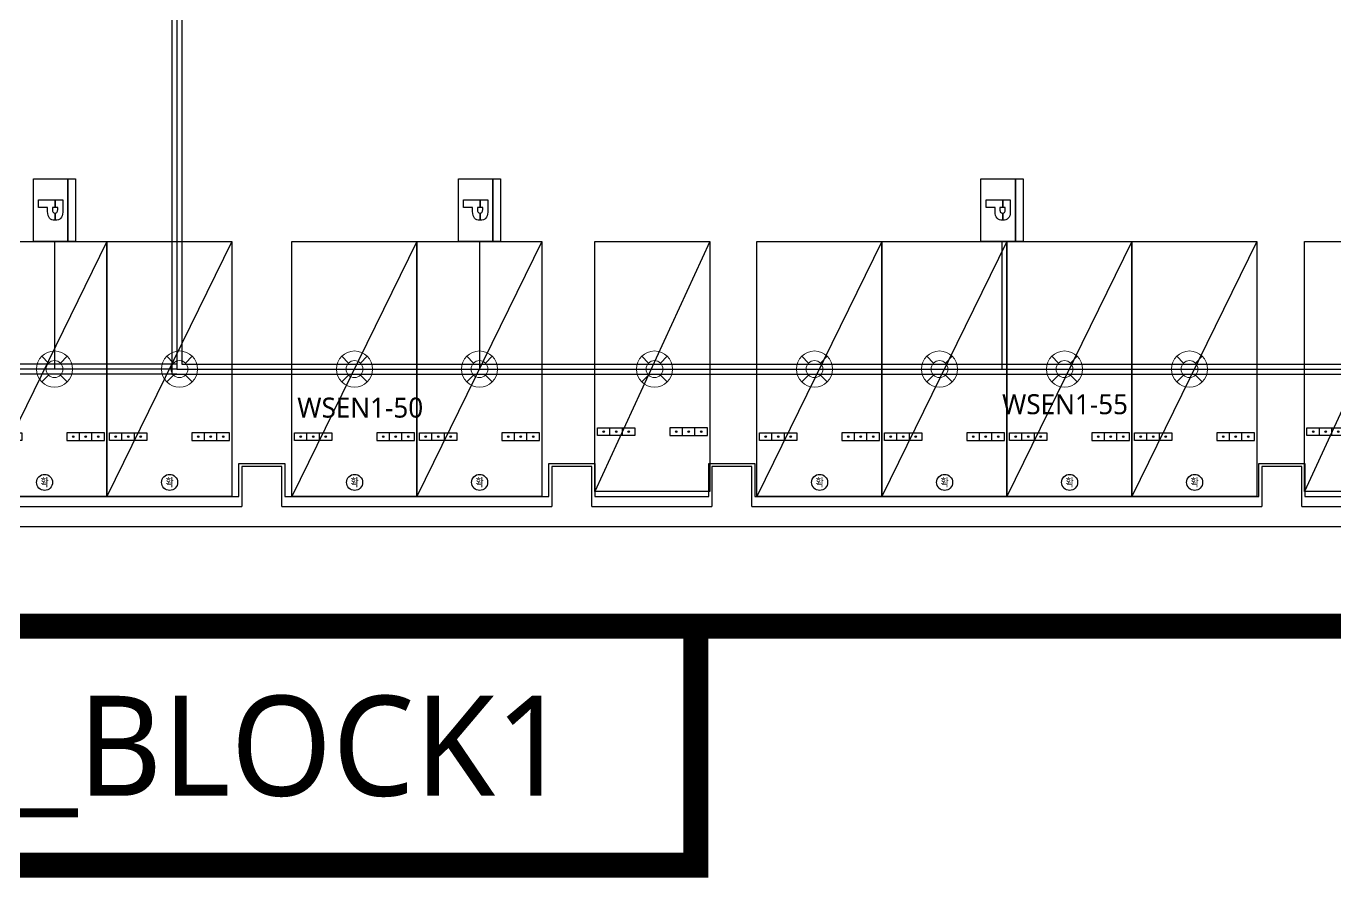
# Model space of a CAD drawing. Header units: millimetres. Extents: x -38475 to 94728, y -31127 to 90245.
# Drawn here: x -8241 to 17932, y -31127 to -14099 of the extents above; entities that cross this region are included whole.
import ezdxf
from ezdxf.enums import TextEntityAlignment as Align

# ---------------------------------------------------------------- set-up
doc = ezdxf.new("R2010")
doc.units = ezdxf.units.MM
doc.linetypes.add('AUDIT_D_080121100638-0', pattern=[0])
doc.linetypes.add('HIDDEN', pattern=[9.525, 6.35, -3.175])
for name, color, linetype in [('e-plan', 9, 'Continuous'), ('E-TEXT', 6, 'Continuous'), ('구역', 5, 'Continuous'), ('레이스웨이', 3, 'Continuous'), ('만공차등', 6, 'Continuous'), ('유도배선', 6, 'Continuous')]:
    doc.layers.add(name, color=color, linetype=linetype)
doc.layers.add('초음파센서', color=1, linetype='AUDIT_D_080121100638-0', lineweight=13)
doc.styles.add('1', font='malgun_0.ttf')
doc.styles.add('xr_plan$0$신화문자', font='malgun_0.ttf', dxfattribs={"width": 0.9})

# ---------------------------------------------------------------- blocks, each defined once
blk = doc.blocks.new('xr_plan$0$확장형주차')
at = {"layer": 'e-plan', "linetype": 'Continuous'}
blk.add_line((2500, 5100), (0, 0), dxfattribs=at)
at = {"layer": 'e-plan'}
for p, q in [((0, 0), (0, 5100)), ((0, 5100), (2500, 5100)), ((2500, 5100), (2500, 0)), ((300, 1125), (300, 1275)), ((550, 1125), (550, 1275)), ((1950, 1125), (1950, 1275)), ((2200, 1125), (2200, 1275)), ((2500, 0), (0, 0))]:
    blk.add_line(p, q, dxfattribs=at)
for points in [[(800, 1275), (800, 1125), (50, 1125), (50, 1275)], [(2450, 1125), (2450, 1275), (1700, 1275), (1700, 1125)]]:
    blk.add_lwpolyline(points, close=True, dxfattribs=at)
for centre, radius in [((175, 1200), 15), ((425, 1200), 15), ((675, 1200), 15), ((1825, 1200), 15), ((2075, 1200), 15), ((2325, 1200), 15), ((1253, 285), 160)]:
    blk.add_circle(centre, radius, dxfattribs=at)
at = {"layer": 'e-plan', "style": 'xr_plan$0$신화문자', "width": 0.8}
blk.add_text('확', height=160, dxfattribs=at).set_placement((1253, 285), align=Align.MIDDLE_CENTER)
blk = doc.blocks.new('xr_plan$0$직각주차')
at = {"layer": 'e-plan'}
for p, q in [((2300, 5000), (0, 0)), ((0, 0), (0, 5000)), ((0, 5000), (2300, 5000)), ((2300, 5000), (2300, 0)), ((300, 1125), (300, 1275)), ((550, 1125), (550, 1275)), ((1750, 1125), (1750, 1275)), ((2000, 1125), (2000, 1275)), ((2300, 0), (0, 0))]:
    blk.add_line(p, q, dxfattribs=at)
for points in [[(800, 1275), (800, 1125), (50, 1125), (50, 1275)], [(2250, 1125), (2250, 1275), (1500, 1275), (1500, 1125)]]:
    blk.add_lwpolyline(points, close=True, dxfattribs=at)
for centre in [(175, 1200), (425, 1200), (675, 1200), (1625, 1200), (1875, 1200), (2125, 1200)]:
    blk.add_circle(centre, 15, dxfattribs=at)
blk = doc.blocks.new('Xref-지하2층')
at = {"layer": 'e-plan', "linetype": 'Continuous'}
for p, q in [((-460, -11600), (-460, -10940)), ((-460, -10940), (460, -10940)), ((460, -10940), (460, -11600)), ((5740, -11600), (5740, -10940)), ((5740, -10940), (6660, -10940)), ((6660, -10940), (6660, -11600)), ((8940, -11600), (8940, -10940)), ((8940, -10940), (9860, -10940)), ((9860, -10940), (9860, -11600)), ((19940, -11600), (19940, -10940)), ((19940, -10940), (20860, -10940)), ((20860, -10940), (20860, -11600)), ((-9800, -11600), (-460, -11600)), ((460, -11600), (5740, -11600)), ((6660, -11600), (8940, -11600)), ((9860, -11600), (19940, -11600)), ((20860, -11600), (27940, -11600))]:
    blk.add_line(p, q, dxfattribs=at)
at = {"layer": 'e-plan'}
for p, q in [((-9800, -11800), (-400, -11800)), ((400, -11800), (5800, -11800)), ((6600, -11800), (9000, -11800)), ((9800, -11800), (20000, -11800)), ((20800, -11800), (28000, -11800)), ((-10205, -12200), (91800, -12200))]:
    blk.add_line(p, q, dxfattribs=at)
for points in [[(400, -11800), (400, -11000), (-400, -11000), (-400, -11800)], [(6600, -11800), (6600, -11000), (5800, -11000), (5800, -11800)], [(9800, -11800), (9800, -11000), (9000, -11000), (9000, -11800)], [(20800, -11800), (20800, -11000), (20000, -11000), (20000, -11800)]]:
    blk.add_lwpolyline(points, dxfattribs=at)
at = {"layer": 'e-plan', "linetype": 'Continuous'}
for name, p in [('xr_plan$0$확장형주차', (-5600, -11600)), ('xr_plan$0$확장형주차', (-3100, -11600)), ('xr_plan$0$확장형주차', (600, -11600)), ('xr_plan$0$확장형주차', (3100, -11600)), ('xr_plan$0$직각주차', (6660, -11500)), ('xr_plan$0$확장형주차', (9900, -11600)), ('xr_plan$0$확장형주차', (12400, -11600)), ('xr_plan$0$확장형주차', (14900, -11600)), ('xr_plan$0$확장형주차', (17400, -11600)), ('xr_plan$0$직각주차', (20850, -11500))]:
    blk.add_blockref(name, p, dxfattribs=at)
blk = doc.blocks.new('A$C61602750')
at = {"layer": 'e-plan'}
blk.add_blockref('Xref-지하2층', (-3525, -11905), dxfattribs=at)
blk = doc.blocks.new('센서')
at = {"layer": '초음파센서'}
for p, q in [((-256, 256), (-120, 119)), ((119, 120), (256, 256)), ((-256, -256), (-119, -120)), ((120, -119), (256, -256))]:
    blk.add_line(p, q, dxfattribs=at)
for major_axis, start_param, end_param in [((0, 362), 2.801804347482335, 9.08498965466192), ((0, 169), 2.862310370331366, 9.145495677510953)]:
    blk.add_ellipse((0, 0), major_axis=major_axis, ratio=1, start_param=start_param, end_param=end_param, dxfattribs=at)
blk = doc.blocks.new('만공차등')
at = {"layer": '만공차등', "color": 2}
for p, q in [((256, 773), (1281, 773)), ((256, 86), (256, 773)), ((1281, 647), (256, 647)), ((256, 647), (1281, 647)), ((1281, 773), (1281, 86)), ((602, 442), (724, 442)), ((602, 436), (724, 436)), ((817, 442), (935, 442)), ((817, 436), (935, 436)), ((1281, 86), (256, 86))]:
    blk.add_line(p, q, dxfattribs=at)
for points in [[(602, 563), (602, 563), (804, 563), (804, 563)], [(602, 442), (602, 509), (602, 563), (602, 563)], [(602, 170), (602, 170), (602, 322), (602, 436)], [(758, 483), (758, 483), (724, 483), (724, 483)], [(724, 483), (724, 483), (724, 463), (724, 442)], [(724, 436), (724, 415), (724, 395), (724, 395)], [(805, 470), (797, 479), (781, 483), (758, 483)], [(803, 407), (812, 415), (817, 425), (817, 436)], [(804, 563), (848, 563), (881, 552), (902, 531)], [(817, 442), (816, 453), (812, 462), (805, 470)], [(935, 436), (934, 400), (922, 370), (900, 349)], [(724, 395), (724, 395), (754, 395), (754, 395)], [(790, 316), (790, 316), (724, 316), (724, 316)], [(724, 316), (724, 316), (724, 170), (724, 170)], [(754, 395), (777, 395), (793, 399), (803, 407)], [(900, 349), (876, 327), (839, 316), (790, 316)], [(724, 170), (724, 170), (602, 170), (602, 170)]]:
    blk.add_open_spline(points, degree=3, dxfattribs=at)
blk.add_open_spline([(902, 531), (924, 510), (935, 481), (935, 442), (935, 442), (935, 442), (935, 442)], degree=3, knots=[0.4989771, 0.4989771, 0.4989771, 0.4989771, 0.9979543, 0.9979543, 0.9979543, 1, 1, 1, 1], dxfattribs=at)

msp = doc.modelspace()

# ---------------------------------------------------------------- linework, layer by layer
at = {"layer": '구역', "color": 7, "linetype": 'HIDDEN', "ltscale": 2, "const_width": 500}
for points in [[(-21020, 15753), (-21020, -26096), (37001, -26096), (37001, 12895), (-10238, 12895), (-10238, 15753)], [(-21020, -26096), (5154, -26096), (5154, -30877), (-21020, -30877)]]:
    msp.add_lwpolyline(points, close=True, dxfattribs=at)
at = {"layer": '레이스웨이'}
for points in [[(1221, 7215), (1221, 8676), (-5325, 8676), (-5325, -21055), (36475, -21055)], [(1021, 7215), (1021, 8476), (-5125, 8476), (-5125, -20855), (36475, -20855)], [(-5225, -20855), (-11425, -20855)], [(-5225, -21055), (-11425, -21055)]]:
    msp.add_lwpolyline(points, dxfattribs=at)
at = {"layer": '만공차등', "color": 4, "linetype": 'Continuous', "ltscale": 2}
for points in [[(-7675, -18405), (-7675, -20955)], [(825, -18405), (825, -20955)], [(11275, -18405), (11275, -20955)]]:
    msp.add_lwpolyline(points, dxfattribs=at)
at = {"layer": '유도배선'}
for points in [[(1121, 7215), (1121, 8576), (-5225, 8576), (-5225, -20955), (36475, -20955)], [(-5225, -20955), (-11425, -20955)]]:
    msp.add_lwpolyline(points, dxfattribs=at)

# ---------------------------------------------------------------- block references
at = {"layer": 'e-plan'}
msp.add_blockref('A$C61602750', (0, 0), dxfattribs=at)
at = {"layer": '만공차등', "xscale": 1.226069819647817, "yscale": 1.226069819647817, "zscale": 1.226069819647817, "rotation": 270}
for p in [(-8201, -16834), (299, -16834), (10749, -16834)]:
    msp.add_blockref('만공차등', p, dxfattribs=at)
at = {"layer": '초음파센서'}
for p in [(-7675, -20955), (-5175, -20955), (-1675, -20955), (825, -20955), (4325, -20955), (7525, -20955), (10025, -20955), (12525, -20955), (15025, -20955)]:
    msp.add_blockref('센서', p, dxfattribs=at)

# ---------------------------------------------------------------- texts
at = {"layer": 'E-TEXT', "style": '1'}
for s, p in [('WSEN1-55', (12536, -21657)), ('WSEN1-50', (-1560, -21725))]:
    msp.add_text(s, height=400, dxfattribs=at).set_placement(p, align=Align.MIDDLE_CENTER)
at = {"layer": '구역', "color": 7, "linetype": 'HIDDEN', "ltscale": 2, "style": '1'}
msp.add_text('ZONE#1_BLOCK1', height=2000, dxfattribs=at).set_placement((-7933, -28487), align=Align.MIDDLE_CENTER)

doc.saveas('drawing.dxf')
